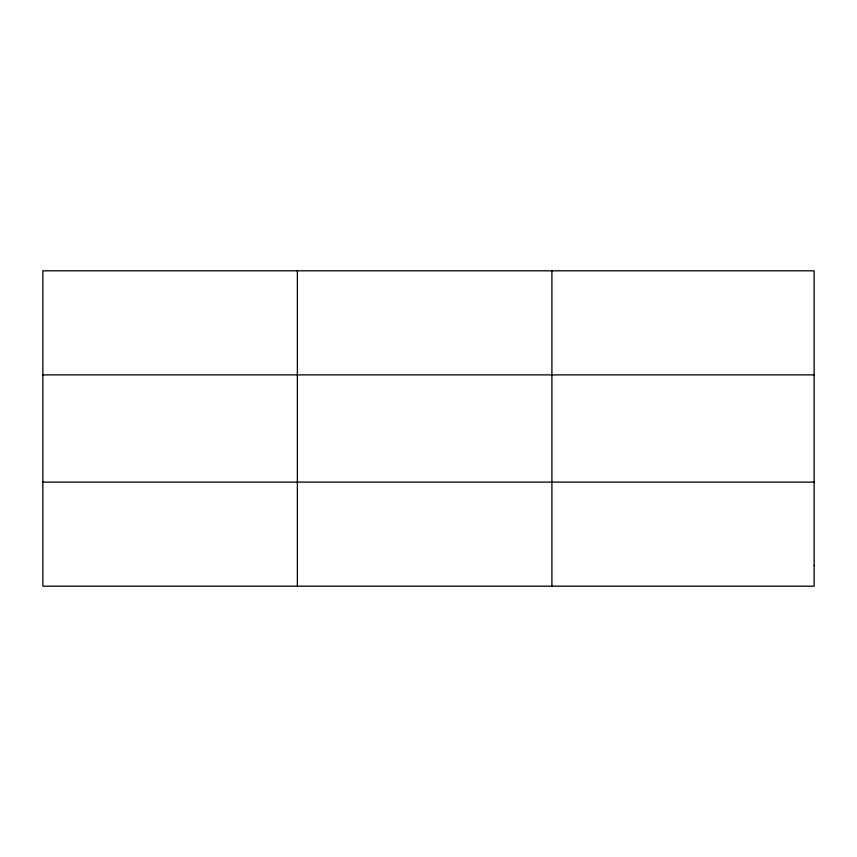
<?xml version="1.0" encoding="UTF-8"?>
<svg xmlns="http://www.w3.org/2000/svg" width="857" height="857" viewBox="0 0 857 857"><rect width="100%" height="100%" fill="white"/><g stroke="black" fill="none" stroke-linecap="round" stroke-linejoin="round"><path stroke-width="1.29" d="M297.379 586.188L297.379 270.812M551.908 586.188L551.908 270.812M42.85 374.884L814.15 374.884M42.85 482.116L814.15 482.116M814.15 565.374L814.15 586.188L42.85 586.188L42.85 270.812L814.15 270.812L814.15 565.374"/></g></svg>
